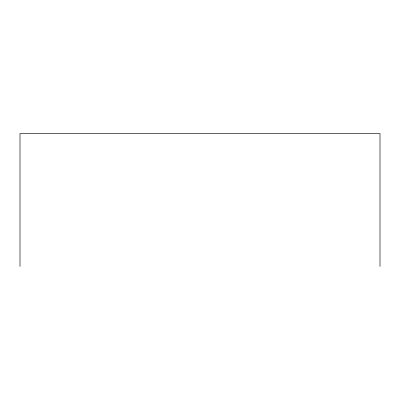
<?xml version="1.0" encoding="UTF-8"?>
<svg xmlns="http://www.w3.org/2000/svg" width="400" height="400" viewBox="0 0 400 400"><rect width="100%" height="100%" fill="white"/><g stroke="black" fill="none" stroke-linecap="round" stroke-linejoin="round"><path stroke-width="0.6" d="M380 266.455L380 133.545L20 133.545L20 266.455"/></g></svg>
